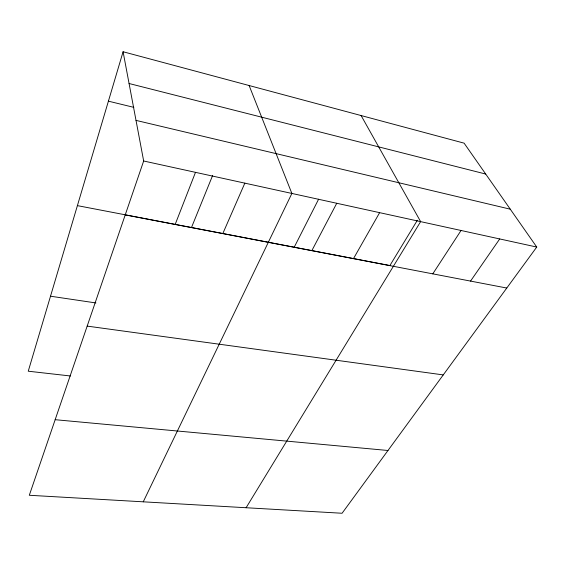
<?xml version="1.0" encoding="UTF-8"?>
<svg xmlns="http://www.w3.org/2000/svg" width="565" height="565" viewBox="0 0 565 565"><rect width="100%" height="100%" fill="white"/><g stroke="black" fill="none" stroke-linecap="round" stroke-linejoin="round"><path stroke-width="0.85" d="M123.085 51.747L143.665 160.997L29.309 495.272L342.079 513.253L536.75 247.053L464.105 143.157L123.085 51.747L28.25 371.205L70.427 375.979M175.157 224.46L195.49 172.346M191.493 227.504L212.659 175.383M222.801 233.599L244.836 183.145M143.249 501.819L291.872 193.442L249.13 85.534M294.224 247.209L318.618 199.191M311.831 250.662L336.754 203.266M353.478 258.65L379.631 212.652M417.351 220.265L389.892 265.55L77.405 205.632M246.1 507.73L420.635 221.628L361.106 115.55M432.783 273.856L461.047 230.478M470.546 281.095L499.714 238.946M55.165 419.696L387.978 450.489M87.18 326.104L443.25 374.906M50.511 296.208L95.923 302.946M125.225 214.891L506.777 288.037M143.665 160.997L536.75 247.053M136.017 120.387L510.28 209.191M108.416 101.17L133.841 107.357M129.067 83.514L485.709 174.048"/></g></svg>
